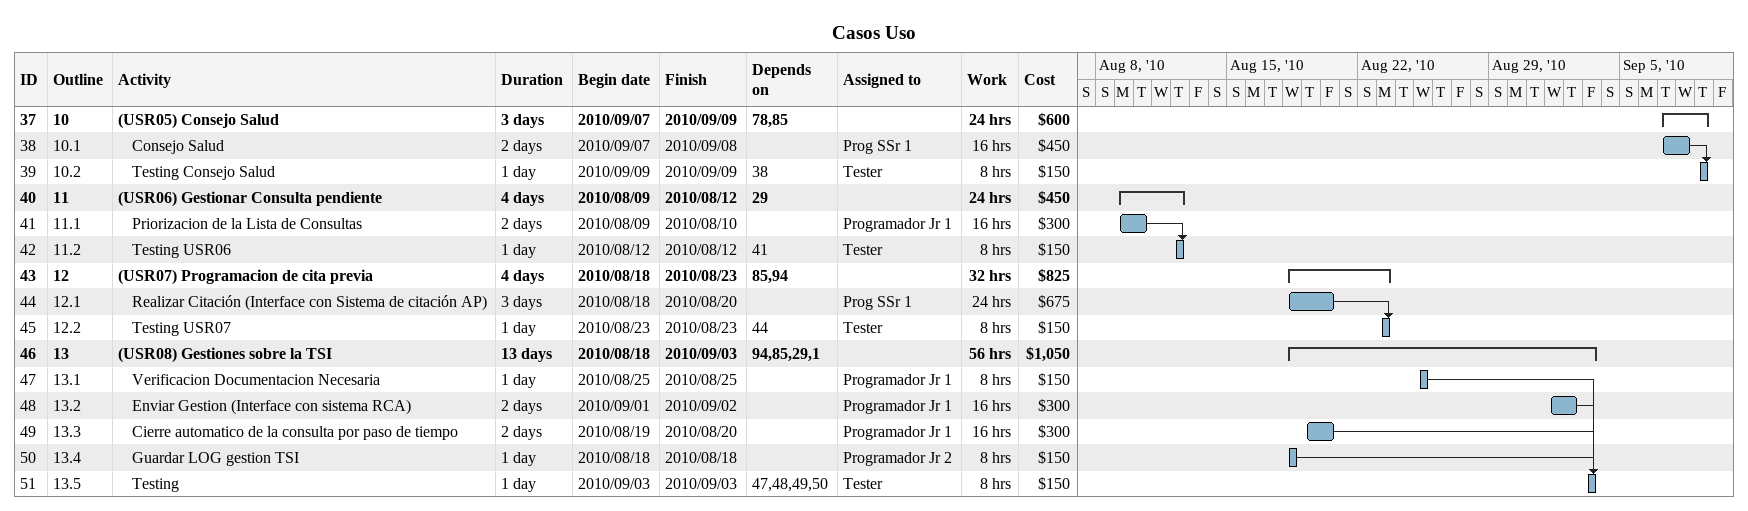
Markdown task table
Casos Uso

| ID | WBS | Task | Duration | Start | Finish | Predecessors | Resources | Work (h) | Cost ($) |
|---|---|---|---|---|---|---|---|---|---|
| 37 | 10 | **(USR05) Consejo Salud** | 3d | 2010-09-07 | 2010-09-09 | 78, 85 |  | 24 | 600 |
| 38 | 10.1 | Consejo Salud | 2d | 2010-09-07 | 2010-09-08 |  | Prog SSr 1 | 16 | 450 |
| 39 | 10.2 | Testing Consejo Salud | 1d | 2010-09-09 | 2010-09-09 | 38 | Tester | 8 | 150 |
| 40 | 11 | **(USR06) Gestionar Consulta pendiente** | 4d | 2010-08-09 | 2010-08-12 | 29 |  | 24 | 450 |
| 41 | 11.1 | Priorizacion de la Lista de Consultas | 2d | 2010-08-09 | 2010-08-10 |  | Programador Jr 1 | 16 | 300 |
| 42 | 11.2 | Testing USR06 | 1d | 2010-08-12 | 2010-08-12 | 41 | Tester | 8 | 150 |
| 43 | 12 | **(USR07) Programacion de cita previa** | 4d | 2010-08-18 | 2010-08-23 | 85, 94 |  | 32 | 825 |
| 44 | 12.1 | Realizar Citación (Interface con Sistema de citación AP) | 3d | 2010-08-18 | 2010-08-20 |  | Prog SSr 1 | 24 | 675 |
| 45 | 12.2 | Testing USR07 | 1d | 2010-08-23 | 2010-08-23 | 44 | Tester | 8 | 150 |
| 46 | 13 | **(USR08) Gestiones sobre la TSI** | 13d | 2010-08-18 | 2010-09-03 | 94, 85, 29, 1 |  | 56 | 1050 |
| 47 | 13.1 | Verificacion Documentacion Necesaria | 1d | 2010-08-25 | 2010-08-25 |  | Programador Jr 1 | 8 | 150 |
| 48 | 13.2 | Enviar Gestion (Interface con sistema RCA) | 2d | 2010-09-01 | 2010-09-02 |  | Programador Jr 1 | 16 | 300 |
| 49 | 13.3 | Cierre automatico de la consulta por paso de tiempo | 2d | 2010-08-19 | 2010-08-20 |  | Programador Jr 1 | 16 | 300 |
| 50 | 13.4 | Guardar LOG gestion TSI | 1d | 2010-08-18 | 2010-08-18 |  | Programador Jr 2 | 8 | 150 |
| 51 | 13.5 | Testing | 1d | 2010-09-03 | 2010-09-03 | 47, 48, 49, 50 | Tester | 8 | 150 |
